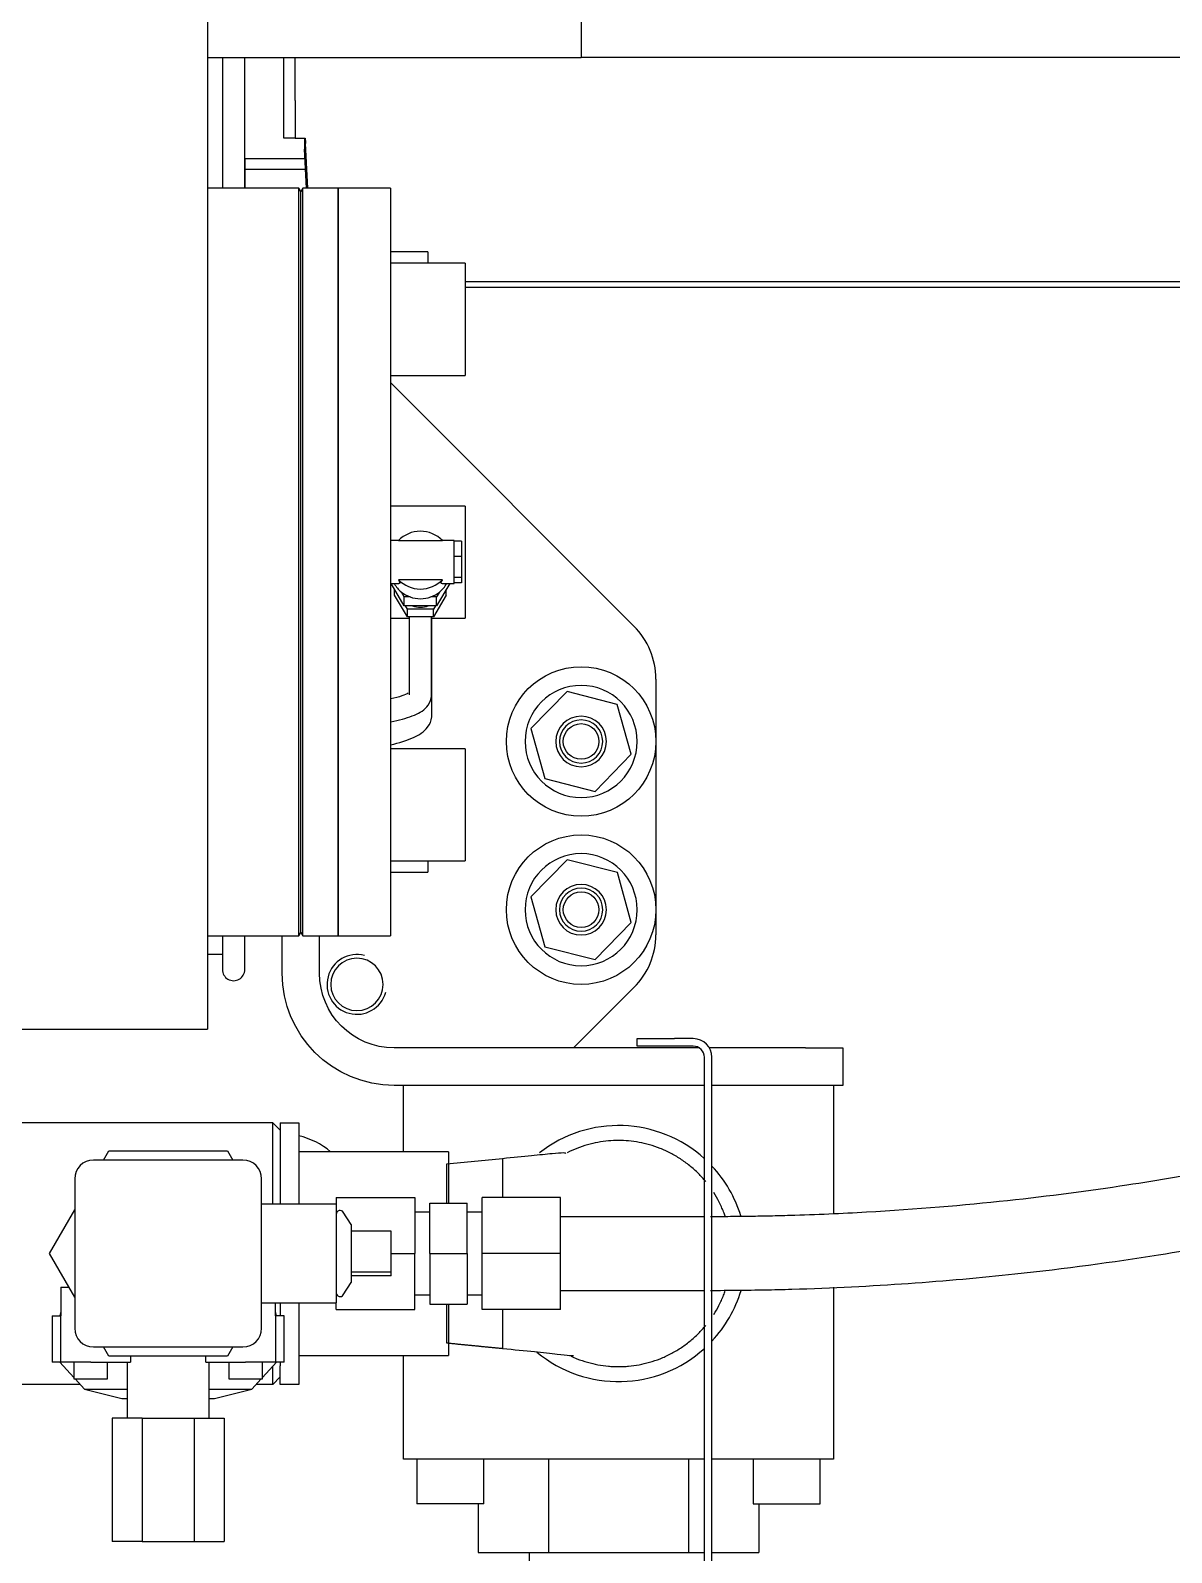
# Model space of a CAD drawing. Header units: millimetres. Extents: x 10462777 to 22643323, y 453826 to 1389191.
# Drawn here: x 11269730.4 to 11270026.1, y 583947.2 to 584341.5 of the extents above; entities that cross this region are included whole.
import ezdxf

# ---------------------------------------------------------------- set-up
doc = ezdxf.new("R2010")
doc.units = ezdxf.units.MM
doc.header["$LTSCALE"] = 200
doc.header["$MEASUREMENT"] = 0
for name, pattern in [('CENTER', [2, 1.25, -0.25, 0.25, -0.25]), ('HIDDEN_KS1', [0.26, 0.18, -0.08]), ('PHANTOM', [2.5, 1.25, -0.25, 0.25, -0.25, 0.25, -0.25])]:
    doc.linetypes.add(name, pattern=pattern)
for name, color, linetype in [('1', 1, 'CENTER'), ('11', 6, 'PHANTOM'), ('3', 3, 'HIDDEN_KS1'), ('DV1_DEFAULT', 7, 'CONTINUOUS')]:
    doc.layers.add(name, color=color, linetype=linetype)
doc.layers.add('LAYOUT', color=8, linetype='CONTINUOUS', lineweight=25)

# ---------------------------------------------------------------- blocks, each defined once
blk = doc.blocks.new('r710ic')
at = {"layer": 'DV1_DEFAULT', "color": 7, "linetype": 'Continuous', "lineweight": 0}
blk.add_arc((272041.37, 104232.63), 2050.12, 337.10565, 23.79911, dxfattribs=at)
at = {"layer": 'LAYOUT', "color": 3}
blk.add_circle((272041.37, 104232.63), 2050.12, dxfattribs=at)

msp = doc.modelspace()

# ---------------------------------------------------------------- linework, layer by layer
at = {"layer": '1', "color": 15, "linetype": 'Continuous'}
for p in [(11269776.24694, 585051.15619), (11269776.24694, 585051.15619), (11269695.23058, 584082.75545), (11269695.23058, 584082.75545)]:
    msp.add_line(p, (11269776.24694, 584082.75545), dxfattribs=at)
at = {"layer": '1', "color": 163, "linetype": 'Continuous'}
for p, q in [((11269873.08701, 584373.27567), (11269873.08701, 584334.53964)), ((11269776.24694, 584334.53964), (11269873.08701, 584334.53964)), ((11269796.0604, 584323.35751), (11269796.0604, 584334.53988)), ((11269798.9656, 584323.35751), (11269798.9656, 584334.53988)), ((11269903.78409, 584334.53964), (11269873.08701, 584334.53964)), ((11269927.99411, 584334.53964), (11269903.78409, 584334.53964)), ((11270060.28011, 584334.53964), (11269927.99411, 584334.53964)), ((11269796.0604, 584313.6735), (11269796.0604, 584323.35751)), ((11269798.9656, 584323.35751), (11269798.9656, 584313.6735)), ((11269798.9656, 584313.6735), (11269796.0604, 584313.6735)), ((11269798.9656, 584313.6735), (11269801.6176, 584313.6735)), ((11269801.94163, 584300.64526), (11269801.43224, 584310.7683)), ((11269802.23399, 584300.64541), (11269801.65152, 584312.2209)), ((11270029.44997, 584276.41336), (11269843.06828, 584276.41336)), ((11270029.23069, 584274.96076), (11269843.06872, 584274.96076))]:
    msp.add_line(p, q, dxfattribs=at)
at = {"layer": '1', "color": 252, "linetype": 'Continuous'}
for p, q in [((11269780.12054, 584334.55112), (11269780.12054, 584300.65255)), ((11269785.93095, 584300.65255), (11269785.93095, 584334.55112)), ((11269785.93095, 584308.39282), (11269785.93095, 584300.64561)), ((11269785.93095, 584305.48762), (11269785.93095, 584308.39282)), ((11269801.70184, 584305.48762), (11269785.93095, 584305.48762)), ((11269785.93416, 584308.39282), (11269801.55485, 584308.39282)), ((11269799.97276, 584300.64561), (11269776.24606, 584300.64561)), ((11269800.45696, 584299.80695), (11269799.97276, 584300.64561)), ((11269799.97276, 584106.96546), (11269799.97276, 584300.64561)), ((11269800.94116, 584300.64561), (11269800.45696, 584299.80695)), ((11269800.45696, 584107.80412), (11269800.45696, 584299.80695)), ((11269810.14097, 584300.64561), (11269800.94116, 584300.64561)), ((11269800.94116, 584106.96546), (11269800.94116, 584300.64561)), ((11269823.69858, 584300.64561), (11269810.14097, 584300.64561)), ((11269810.14097, 584300.64561), (11269810.14097, 584106.96546)), ((11269810.14097, 584203.80554), (11269810.14097, 584300.64561)), ((11269823.69858, 584300.64561), (11269823.69858, 584106.96546)), ((11269810.14097, 584106.96546), (11269810.14097, 584203.80554)), ((11269828.54058, 584189.61432), (11269828.54058, 584169.37681)), ((11269834.35098, 584169.37681), (11269834.35098, 584189.61432)), ((11269834.43217, 584164.18641), (11269834.36547, 584189.27941)), ((11269799.97276, 584106.96546), (11269800.45696, 584107.80412)), ((11269800.45696, 584107.80412), (11269800.94116, 584106.96546)), ((11269776.24606, 584106.96546), (11269799.97276, 584106.96546)), ((11269780.12054, 584106.96534), (11269780.12054, 584101.00994)), ((11269785.93095, 584101.00994), (11269785.93095, 584106.96534)), ((11269795.61496, 584097.28146), (11269795.61496, 584106.96698)), ((11269800.94116, 584106.96546), (11269810.14097, 584106.96546)), ((11269805.29896, 584097.28146), (11269805.29896, 584106.96698)), ((11269810.14097, 584106.96546), (11269823.69858, 584106.96546)), ((11269780.12054, 584102.12346), (11269776.24709, 584102.12346)), ((11269780.12054, 584101.00994), (11269780.12054, 584098.24986)), ((11269785.93095, 584098.24986), (11269785.93095, 584101.00994)), ((11269903.73781, 584077.91344), (11269824.66698, 584077.91344)), ((11269931.19106, 584077.91344), (11269906.32934, 584077.91344)), ((11269931.19106, 584077.91344), (11269940.87507, 584077.91344)), ((11269940.87507, 584077.91344), (11269940.87507, 584068.22943)), ((11269905.04273, 584068.22943), (11269824.66698, 584068.22943)), ((11269931.19106, 584068.22943), (11269906.98013, 584068.22943)), ((11269940.87507, 584068.22943), (11269931.19106, 584068.22943)), ((11269793.19059, 584058.54543), (11269642.12007, 584058.54543)), ((11269795.12739, 584056.60863), (11269793.19059, 584058.54543)), ((11269793.19059, 584053.70342), (11269793.19059, 584058.54543)), ((11269795.12739, 584058.54543), (11269799.96939, 584058.54543)), ((11269795.12739, 584058.54543), (11269795.12739, 584053.70342)), ((11269799.96939, 584058.54543), (11269799.96939, 584053.70342)), ((11269793.19059, 584037.43429), (11269793.19059, 584053.70342)), ((11269795.12739, 584053.70342), (11269795.12739, 584037.43338)), ((11269799.96939, 584053.70342), (11269799.96939, 584037.43338)), ((11269785.44338, 584048.86142), (11269746.70735, 584048.86142)), ((11269741.86535, 584044.01942), (11269741.86535, 584005.28339)), ((11269790.28538, 584005.28339), (11269790.28538, 584044.01942)), ((11269795.12739, 584011.86942), (11269795.12739, 584008.55204)), ((11269799.96939, 584011.86942), (11269799.96939, 583995.59938)), ((11269746.70735, 584000.44138), (11269785.44338, 584000.44138)), ((11269793.19059, 583990.75737), (11269793.19059, 583995.48352)), ((11269795.12739, 583996.54448), (11269795.12739, 583995.59938)), ((11269795.12739, 583990.75737), (11269795.12739, 583995.59938)), ((11269799.96939, 583995.59938), (11269799.96939, 583990.75737)), ((11269743.27594, 583990.75737), (11269692.03471, 583990.75737)), ((11269793.19059, 583990.75737), (11269788.87091, 583990.75737)), ((11269793.19059, 583990.75737), (11269795.12739, 583992.69418)), ((11269799.96939, 583990.75737), (11269795.12739, 583990.75737))]:
    msp.add_line(p, q, dxfattribs=at)
at = {"layer": '1', "color": 80, "linetype": 'Continuous'}
for p, q in [((11269823.69824, 584250.28912), (11269886.78227, 584187.20508)), ((11269892.45503, 584173.50983), (11269892.45503, 584107.24075)), ((11269871.14923, 584077.91246), (11269886.78227, 584093.5455))]:
    msp.add_line(p, q, dxfattribs=at)
at = {"layer": '1', "color": 60, "linetype": 'Continuous'}
for p, q in [((11269749.30198, 584048.86108), (11269750.69994, 584051.28242)), ((11269750.69994, 584051.28242), (11269781.45079, 584051.28242)), ((11269781.45079, 584051.28242), (11269782.84876, 584048.86108)), ((11269735.32451, 584024.6514), (11269741.86555, 584035.98082)), ((11269813.527, 584032.18379), (11269811.43151, 584035.37793)), ((11269813.527, 584032.18379), (11269813.527, 584030.42155)), ((11269823.85661, 584030.42155), (11269813.527, 584030.42155)), ((11269813.527, 584030.42155), (11269813.527, 584019.80967)), ((11269823.85661, 584019.80967), (11269823.85661, 584030.42155)), ((11269741.86555, 584013.32198), (11269735.32451, 584024.6514)), ((11269811.43151, 584013.92487), (11269813.527, 584017.11901)), ((11269823.85661, 584019.80967), (11269813.527, 584019.80967)), ((11269813.527, 584019.80967), (11269813.527, 584017.11901)), ((11269823.85661, 584018.88125), (11269813.527, 584018.88125)), ((11269823.85661, 584018.88125), (11269823.85661, 584019.80967)), ((11269738.27868, 584015.91158), (11269738.27868, 584008.55174)), ((11269738.27868, 584015.91158), (11269740.37032, 584015.91158)), ((11269738.27872, 584009.43814), (11269737.99174, 584008.55174)), ((11269794.15899, 584008.55174), (11269793.87202, 584009.43814)), ((11269793.87205, 584008.55174), (11269793.87205, 584011.86861)), ((11269736.05494, 584008.55174), (11269736.05494, 583996.54357)), ((11269736.05494, 584008.55174), (11269738.27868, 584008.55174)), ((11269738.27868, 583996.54357), (11269738.27868, 584008.55174)), ((11269793.87205, 584008.55174), (11269793.87205, 583996.54357)), ((11269796.09579, 584008.55174), (11269793.87205, 584008.55174)), ((11269796.09579, 583996.54357), (11269796.09579, 584008.55174)), ((11269750.69994, 583998.02038), (11269749.30198, 584000.44172)), ((11269781.45079, 583998.02038), (11269750.69994, 583998.02038)), ((11269756.35511, 583998.02036), (11269756.35511, 583996.54357)), ((11269775.79562, 583996.54357), (11269775.79562, 583998.02036)), ((11269782.84876, 584000.44172), (11269781.45079, 583998.02038)), ((11269738.27868, 583996.54357), (11269736.05494, 583996.54357)), ((11269737.99174, 583996.54357), (11269741.66806, 583992.51973)), ((11269746.02588, 583996.54357), (11269738.27868, 583996.54357)), ((11269741.66808, 583996.54357), (11269741.66808, 583992.18577)), ((11269746.02588, 583996.54357), (11269756.35511, 583996.54357)), ((11269750.38369, 583992.18577), (11269750.38369, 583996.54357)), ((11269755.42296, 583996.54357), (11269755.42296, 583982.04177)), ((11269775.79562, 583996.54357), (11269786.12485, 583996.54357)), ((11269776.72777, 583982.04177), (11269776.72777, 583996.54357)), ((11269781.76704, 583996.54357), (11269781.76704, 583992.18577)), ((11269793.87205, 583996.54357), (11269786.12485, 583996.54357)), ((11269790.48265, 583992.18577), (11269790.48265, 583996.54357)), ((11269790.48267, 583992.51973), (11269794.15899, 583996.54357)), ((11269796.09579, 583996.54357), (11269793.87205, 583996.54357)), ((11269741.66808, 583992.18577), (11269746.02588, 583992.18577)), ((11269741.97315, 583992.1858), (11269744.39997, 583989.52958)), ((11269744.39997, 583989.52958), (11269754.0672, 583987.10858)), ((11269744.39997, 583989.52958), (11269755.4215, 583989.52958)), ((11269746.02588, 583992.18577), (11269750.38369, 583992.18577)), ((11269776.72923, 583989.52958), (11269787.75076, 583989.52958)), ((11269778.08353, 583987.10858), (11269787.75076, 583989.52958)), ((11269781.76704, 583992.18577), (11269786.12485, 583992.18577)), ((11269786.12485, 583992.18577), (11269790.48265, 583992.18577)), ((11269787.75076, 583989.52958), (11269790.17758, 583992.1858)), ((11269754.0672, 583987.10858), (11269755.42296, 583987.10858)), ((11269776.72777, 583987.10858), (11269778.08353, 583987.10858)), ((11269759.29656, 583982.04177), (11269751.54935, 583982.04177)), ((11269751.54935, 583982.04177), (11269751.54935, 583950.08454)), ((11269759.29656, 583982.04177), (11269772.85417, 583982.04177)), ((11269759.29656, 583982.04177), (11269759.29656, 583950.08454)), ((11269772.85417, 583982.04177), (11269780.60138, 583982.04177)), ((11269772.85417, 583982.04177), (11269772.85417, 583950.08454)), ((11269780.60138, 583982.04177), (11269780.60138, 583950.08454)), ((11269759.29656, 583950.08454), (11269751.54935, 583950.08454)), ((11269759.29656, 583950.08454), (11269772.85417, 583950.08454)), ((11269772.85417, 583950.08454), (11269780.60138, 583950.08454))]:
    msp.add_line(p, q, dxfattribs=at)
at = {"layer": '1', "color": 80, "linetype": 'Continuous', "extrusion": (0, 0, -1)}
msp.add_circle((-11269814.98297, 584094.37625), 6.77881, dxfattribs=at)
at = {"layer": '1', "color": 80, "linetype": 'Continuous'}
for centre, radius, start, end in [((11269873.08701, 584173.50983), 19.36801, 0, 45), ((11269873.08701, 584107.24075), 19.36801, 315, 0), ((11269814.98297, 584094.37625), 7.74721, 75, 345)]:
    msp.add_arc(centre, radius, start, end, dxfattribs=at)
at = {"layer": '1', "color": 252, "linetype": 'Continuous'}
for centre, radius, start, end in [((11269783.02575, 584098.24986), 2.9052, 179.9999611, 0), ((11269746.70735, 584044.01942), 4.842, 90, 180), ((11269785.44338, 584044.01942), 4.842, 0, 90), ((11269746.70735, 584005.28339), 4.842, 180, 270), ((11269785.44338, 584005.28339), 4.842, 270, 0)]:
    msp.add_arc(centre, radius, start, end, dxfattribs=at)
at = {"layer": '1', "color": 252, "linetype": 'Continuous', "extrusion": (0, 0, -1)}
for radius in [29.05202, 19.36801]:
    msp.add_arc((-11269824.66698, 584097.28146), radius, 270, 0, dxfattribs=at)
at = {"layer": '1', "color": 60, "linetype": 'Continuous'}
for centre, start, end in [((11269810.6218, 584034.84672), 33.2666719, 180), ((11269810.6218, 584014.45608), 180, 326.7333281)]:
    msp.add_arc(centre, 0.9684, start, end, dxfattribs=at)
at = {"layer": '1', "color": 163, "linetype": 'Continuous'}
for major_axis in [(0, -5.8104), (0, -2.9052)]:
    msp.add_ellipse((11269801.8708, 584313.6735), major_axis=major_axis, ratio=0.087155743, start_param=4.71238898, end_param=5.235987756, dxfattribs=at)
for points, knots in [([(11270421.89038, 584448.76733), (11270421.68982, 584446.9023), (11270420.77225, 584438.71182), (11270418.35263, 584420.38265), (11270413.80825, 584394.4591), (11270407.02271, 584365.44397), (11270399.23258, 584338.99558), (11270390.59471, 584314.90775), (11270381.869, 584294.14697), (11270372.79304, 584275.21485), (11270362.65603, 584256.48469), (11270350.48405, 584236.67529), (11270335.90353, 584215.93392), (11270319.52202, 584195.69358), (11270302.61777, 584177.471), (11270286.49744, 584162.07181), (11270271.23606, 584148.94328), (11270250.39496, 584132.64827), (11270222.59907, 584113.97888), (11270187.83165, 584094.85624), (11270151.67786, 584078.6765), (11270118.97902, 584066.85501), (11270089.88627, 584058.15187), (11270064.70149, 584051.77546), (11270039.81436, 584046.53601), (11270013.23621, 584041.97659), (11269983.53322, 584038.07242), (11269954.17814, 584035.57007), (11269932.39122, 584034.61496), (11269922.09574, 584034.35292), (11269916.95722, 584034.25889), (11269911.77731, 584034.20165), (11269908.31217, 584034.18908), (11269906.57391, 584034.18907)], [0, 0, 0, 0, 0.010280068, 0.044900801, 0.098065514, 0.141827893, 0.182320991, 0.21501298, 0.24160308, 0.263897855, 0.286657738, 0.31086865, 0.336902818, 0.365375076, 0.393466349, 0.419757259, 0.444066905, 0.468404943, 0.523038084, 0.583930921, 0.646516899, 0.709189654, 0.75082426, 0.79176861, 0.831648675, 0.867619308, 0.910507701, 0.955980892, 0.978254013, 0.983726552, 0.989165806, 0.994583996, 1, 1, 1, 1]), ([(11269906.57392, 584015.11373), (11269908.94504, 584015.11417), (11269913.66844, 584015.13763), (11269920.72397, 584015.24256), (11269936.03331, 584015.61717), (11269958.53904, 584016.78053), (11269990.27323, 584019.64447), (11270020.65421, 584023.75914), (11270049.4739, 584028.98545), (11270074.19128, 584034.44373), (11270097.62143, 584040.53273), (11270126.18226, 584049.15439), (11270159.49684, 584061.23038), (11270197.31752, 584078.23243), (11270233.69077, 584098.36158), (11270267.72859, 584121.38442), (11270295.10768, 584143.84322), (11270316.99313, 584164.87188), (11270334.47778, 584183.81526), (11270351.36705, 584204.74896), (11270366.41708, 584226.17454), (11270379.06378, 584246.73706), (11270389.64949, 584266.26538), (11270399.13542, 584286.01863), (11270408.25886, 584307.68636), (11270417.28835, 584332.82635), (11270424.92572, 584358.7256), (11270431.28731, 584385.28915), (11270436.43847, 584412.42862), (11270439.41016, 584433.67389), (11270440.77973, 584446.02598), (11270441.06897, 584448.79445)], [0, 0, 0, 0, 0.007184547, 0.014382485, 0.021626882, 0.054899365, 0.088623759, 0.138775885, 0.178688356, 0.214353256, 0.251070571, 0.288401488, 0.351030592, 0.413623831, 0.474526556, 0.528904118, 0.577447106, 0.603796672, 0.631955252, 0.660476849, 0.686692612, 0.711157633, 0.734213075, 0.75668597, 0.783284102, 0.815883993, 0.856125902, 0.892377721, 0.935053273, 0.985324351, 1, 1, 1, 1]), ([(11269905.04369, 584034.18907), (11269902.31916, 584034.18907), (11269896.3599, 584034.18907), (11269883.93115, 584034.18907), (11269874.22693, 584034.18907), (11269867.75744, 584034.18907)], [0, 0, 0, 0, 0.219211636, 0.479474424, 1, 1, 1, 1]), ([(11269867.75744, 584015.11373), (11269874.22693, 584015.11373), (11269883.93115, 584015.11373), (11269896.3599, 584015.11373), (11269902.31917, 584015.11373), (11269905.0437, 584015.11373)], [0, 0, 0, 0, 0.520525441, 0.780788161, 1, 1, 1, 1])]:
    msp.add_open_spline(points, degree=3, knots=knots, dxfattribs=at)
at = {"layer": '1', "color": 252, "linetype": 'Continuous'}
for points, knots in [([(11269823.74564, 584162.41998), (11269825.89012, 584162.81502), (11269829.57455, 584163.82157), (11269832.80062, 584165.53249), (11269834.24043, 584167.90367), (11269834.34536, 584169.09298), (11269834.35098, 584169.37681)], [0, 0, 0, 0, 0.372996081, 0.732496767, 0.938624105, 1, 1, 1, 1]), ([(11269828.29368, 584169.83939), (11269827.94287, 584169.62048), (11269826.70737, 584169.08401), (11269824.86984, 584168.58117), (11269823.77839, 584168.34775)], [0, 0, 0, 0, 0.478016581, 1, 1, 1, 1]), ([(11269823.71683, 584156.48034), (11269825.98979, 584156.95592), (11269829.77056, 584158.14526), (11269833.16842, 584160.33422), (11269834.37833, 584162.84619), (11269834.43139, 584164.01838), (11269834.43217, 584164.18641)], [0, 0, 0, 0, 0.3860109, 0.736395141, 0.962889353, 1, 1, 1, 1])]:
    msp.add_open_spline(points, degree=3, knots=knots, dxfattribs=at)
at = {"layer": '11', "color": 60, "linetype": 'Continuous'}
for p, q in [((11269833.38258, 584284.1828), (11269823.69858, 584284.1828)), ((11269843.06659, 584281.23102), (11269823.69858, 584281.23102)), ((11269833.38258, 584284.1828), (11269833.38258, 584281.23076)), ((11269843.06659, 584281.23102), (11269843.06659, 584252.179)), ((11269823.69858, 584252.179), (11269843.06659, 584252.179)), ((11269843.06659, 584218.33155), (11269823.69858, 584218.33155)), ((11269843.06659, 584218.33155), (11269843.06659, 584189.27953)), ((11269825.76656, 584209.3966), (11269823.69858, 584209.3966)), ((11269825.74399, 584209.37299), (11269837.14757, 584209.37299)), ((11269840.16139, 584209.3966), (11269837.12499, 584209.3966)), ((11269840.16139, 584209.3966), (11269840.16139, 584209.20609)), ((11269842.09819, 584209.20609), (11269840.16139, 584209.20609)), ((11269840.16139, 584205.25261), (11269840.16139, 584209.20609)), ((11269842.09819, 584209.20609), (11269842.09819, 584205.25261)), ((11269842.09819, 584205.25261), (11269840.16139, 584205.25261)), ((11269840.16139, 584199.85206), (11269840.16139, 584205.25261)), ((11269842.09819, 584205.25261), (11269842.09819, 584199.85206)), ((11269837.14757, 584199.24065), (11269825.74399, 584199.24065)), ((11269842.09819, 584199.85206), (11269840.16139, 584199.85206)), ((11269840.16139, 584198.21447), (11269840.16139, 584199.85206)), ((11269842.09819, 584198.40498), (11269840.16139, 584198.40498)), ((11269842.09819, 584199.85206), (11269842.09819, 584198.40498)), ((11269823.69858, 584198.21447), (11269825.878, 584198.21447)), ((11269827.25248, 584192.47235), (11269823.82034, 584198.21445)), ((11269824.73651, 584195.22699), (11269824.73651, 584196.68164)), ((11269828.09114, 584189.61457), (11269824.73651, 584195.22699)), ((11269827.25248, 584194.78489), (11269826.50379, 584196.03748)), ((11269827.25248, 584192.47235), (11269827.25248, 584194.78489)), ((11269828.74987, 584194.78489), (11269827.25248, 584194.78489)), ((11269835.63908, 584194.78489), (11269834.1417, 584194.78489)), ((11269838.15506, 584195.22699), (11269834.80042, 584189.61457)), ((11269839.07123, 584198.21445), (11269835.63908, 584192.47235)), ((11269836.38777, 584196.03748), (11269835.63908, 584194.78489)), ((11269835.63908, 584192.47235), (11269835.63908, 584194.78489)), ((11269837.03764, 584198.21447), (11269840.16139, 584198.21447)), ((11269838.15506, 584195.22699), (11269838.15506, 584196.68164)), ((11269835.63908, 584192.47235), (11269827.25248, 584192.47235)), ((11269828.09114, 584191.61969), (11269827.58145, 584192.47243)), ((11269828.09114, 584189.61457), (11269828.09114, 584191.61969)), ((11269834.80042, 584191.61969), (11269828.09114, 584191.61969)), ((11269835.31012, 584192.47243), (11269834.80042, 584191.61969)), ((11269834.80042, 584189.61457), (11269834.80042, 584191.61969)), ((11269823.69858, 584189.27953), (11269828.54088, 584189.27953)), ((11269834.80042, 584189.61457), (11269828.09114, 584189.61457)), ((11269834.35098, 584189.27953), (11269843.06659, 584189.27953)), ((11269869.46585, 584170.24301), (11269860.08677, 584160.64663)), ((11269882.46609, 584166.91868), (11269869.46585, 584170.24301)), ((11269886.08726, 584153.99797), (11269882.46609, 584166.91868)), ((11269860.08677, 584160.64663), (11269863.70794, 584147.72592)), ((11269843.06659, 584155.43208), (11269823.69858, 584155.43208)), ((11269843.06659, 584155.43208), (11269843.06659, 584126.38005)), ((11269876.70818, 584144.40159), (11269886.08726, 584153.99797)), ((11269863.70794, 584147.72592), (11269876.70818, 584144.40159)), ((11269823.69858, 584126.38005), (11269843.06659, 584126.38005)), ((11269823.69858, 584123.42828), (11269833.38258, 584123.42828)), ((11269833.38258, 584126.38054), (11269833.38258, 584123.42828)), ((11269869.47037, 584126.66624), (11269860.08793, 584117.07315)), ((11269882.46945, 584123.33737), (11269869.47037, 584126.66624)), ((11269886.0861, 584110.41539), (11269882.46945, 584123.33737)), ((11269860.08793, 584117.07315), (11269863.70458, 584104.15117)), ((11269876.70366, 584100.82229), (11269886.0861, 584110.41539)), ((11269863.70458, 584104.15117), (11269876.70366, 584100.82229)), ((11269827.08798, 584051.04028), (11269827.08798, 584068.22943)), ((11269938.45406, 584068.22943), (11269938.45406, 584034.97075)), ((11269838.70542, 584051.04032), (11269799.96963, 584051.04032)), ((11269838.70542, 584051.04032), (11269838.70542, 584050.91988)), ((11269838.70542, 584050.91988), (11269838.70542, 584037.72477)), ((11269809.6534, 584037.43429), (11269790.28541, 584037.43429)), ((11269809.6534, 584039.17741), (11269809.6534, 584037.43429)), ((11269809.6534, 584039.17741), (11269829.98981, 584039.17741)), ((11269809.6534, 584037.43429), (11269809.6534, 584011.86851)), ((11269829.98981, 584039.17741), (11269829.98981, 584024.6514)), ((11269833.86342, 584024.6514), (11269833.86342, 584037.72481)), ((11269833.86342, 584037.72481), (11269843.54743, 584037.72481)), ((11269843.54743, 584024.6514), (11269843.54743, 584037.72481)), ((11269867.75744, 584039.17741), (11269847.42103, 584039.17741)), ((11269847.42103, 584024.6514), (11269847.42103, 584039.17741)), ((11269867.75744, 584024.6514), (11269867.75744, 584039.17741)), ((11269833.86342, 584035.38113), (11269829.98975, 584035.38113)), ((11269847.42109, 584035.38113), (11269843.54743, 584035.38113)), ((11269823.85648, 584024.6514), (11269829.98981, 584024.6514)), ((11269829.98981, 584010.12539), (11269829.98981, 584024.6514)), ((11269833.86342, 584024.6514), (11269833.86342, 584011.57799)), ((11269833.86342, 584024.6514), (11269843.54743, 584024.6514)), ((11269843.54743, 584024.6514), (11269843.54743, 584011.57799)), ((11269867.75744, 584024.6514), (11269847.42103, 584024.6514)), ((11269847.42103, 584010.12539), (11269847.42103, 584024.6514)), ((11269867.75744, 584010.12539), (11269867.75744, 584024.6514)), ((11269829.98975, 584013.92167), (11269833.86342, 584013.92167)), ((11269843.54743, 584013.92167), (11269847.42109, 584013.92167)), ((11269938.45406, 584015.95681), (11269938.45406, 583971.38936)), ((11269790.28541, 584011.86851), (11269809.6534, 584011.86851)), ((11269809.6534, 584010.12539), (11269809.6534, 584011.86874)), ((11269809.6534, 584010.12539), (11269829.98981, 584010.12539)), ((11269833.86342, 584011.57799), (11269843.54743, 584011.57799)), ((11269838.70542, 584011.57553), (11269838.70542, 583998.26248)), ((11269867.75744, 584010.12539), (11269847.42103, 584010.12539)), ((11269799.96963, 583998.26248), (11269838.70542, 583998.26248)), ((11269827.08798, 583971.38936), (11269827.08798, 583998.26227)), ((11269905.04424, 583971.38936), (11269827.08798, 583971.38936)), ((11269830.47738, 583971.38936), (11269830.47738, 583959.76855)), ((11269847.9086, 583959.76855), (11269847.9086, 583971.38936)), ((11269864.60006, 583971.38921), (11269864.60006, 583947.17934)), ((11269900.94198, 583971.38921), (11269900.94198, 583947.17934)), ((11269938.45406, 583971.38936), (11269906.98097, 583971.38936)), ((11269917.63345, 583971.38936), (11269917.63345, 583959.76855)), ((11269935.06466, 583959.76855), (11269935.06466, 583971.38936)), ((11269839.19299, 583959.76855), (11269830.47738, 583959.76855)), ((11269847.9086, 583959.76855), (11269839.19299, 583959.76855)), ((11269846.4291, 583959.76885), (11269846.4291, 583947.17934)), ((11269917.63345, 583959.76855), (11269926.34906, 583959.76855)), ((11269919.11294, 583959.76885), (11269919.11294, 583947.17934)), ((11269926.34906, 583959.76855), (11269935.06466, 583959.76855)), ((11269846.4291, 583947.17934), (11269864.60006, 583947.17934)), ((11269859.62479, 583947.17934), (11269859.62479, 583922.04788)), ((11269864.60006, 583947.17934), (11269900.94198, 583947.17934)), ((11269900.94198, 583947.17934), (11269905.04436, 583947.17934)), ((11269906.98127, 583947.17934), (11269919.11294, 583947.17934))]:
    msp.add_line(p, q, dxfattribs=at)
for centre, radius in [((11269873.08701, 584157.3223), 19.36801), ((11269873.08701, 584157.3223), 4.6223), ((11269873.08701, 584113.74427), 19.36801), ((11269873.08701, 584113.74427), 4.6223)]:
    msp.add_circle(centre, radius, dxfattribs=at)
at = {"layer": '11', "color": 60, "linetype": 'Continuous', "extrusion": (0, 0, -1)}
for centre, radius in [((-11269873.08701, 584157.3223), 14.52601), ((-11269873.08701, 584157.3223), 6.5591), ((-11269873.08701, 584157.3223), 5.5907), ((-11269873.08701, 584113.74427), 14.52601), ((-11269873.08701, 584113.74427), 6.5591), ((-11269873.08701, 584113.74427), 5.5907)]:
    msp.add_circle(centre, radius, dxfattribs=at)
at = {"layer": '11', "color": 60, "linetype": 'Continuous'}
for centre, radius, start, end in [((11269882.77102, 584024.6514), 33.16773, 47.8181321, 128.1150137), ((11269795.61496, 584036.27221), 19.36801, 49.6837813, 77.0100293), ((11269882.77102, 584024.6514), 33.16773, 17.0606201, 43.1212499), ((11269882.77102, 584024.6514), 33.16773, 316.8787446, 343.2093756), ((11269882.77102, 584024.6514), 33.16773, 230.4225082, 312.1818792)]:
    msp.add_arc(centre, radius, start, end, dxfattribs=at)
for centre, major_axis, start_param, end_param in [((11269831.44578, 584204.30682), (7.74721, 0), 0.74368312, 2.397909533), ((11269831.44578, 584204.30682), (7.74721, 0), 3.885275774, 5.539502187), ((11269831.44578, 584201.80041), (7.74721, 0), 3.641333582, 4.020612631), ((11269831.44578, 584201.80041), (7.74721, 0), 4.020612631, 4.356967779), ((11269831.44578, 584201.80041), (7.74721, 0), 4.356967779, 5.067810182), ((11269831.44578, 584201.80041), (7.74721, 0), 5.067810182, 5.40416533), ((11269831.44578, 584201.80041), (7.74721, 0), 5.40416533, 5.783444378), ((11269831.44578, 584197.23211), (5.3262, 0), 4.32312514, 5.101748824)]:
    msp.add_ellipse(centre, major_axis=major_axis, ratio=0.965925826, start_param=start_param, end_param=end_param, dxfattribs=at)
for points, knots in [([(11269825.74399, 584199.24065), (11269825.8865, 584198.98242), (11269825.99578, 584198.7651), (11269826.07477, 584198.5101), (11269826.0863, 584198.43835), (11269826.0781, 584198.32458), (11269826.05867, 584198.2829), (11269825.99315, 584198.22778), (11269825.94714, 584198.21428), (11269825.88999, 584198.21448)], [0, 0, 0, 0, 0.400160744, 0.400160744, 0.600241117, 0.600241117, 0.800321489, 0.800321489, 1, 1, 1, 1]), ([(11269837.00276, 584198.2143), (11269836.94514, 584198.21389), (11269836.89815, 584198.22752), (11269836.8317, 584198.28439), (11269836.81254, 584198.32753), (11269836.80568, 584198.44303), (11269836.81793, 584198.51452), (11269836.87015, 584198.68156), (11269836.91008, 584198.77731), (11269837.01333, 584198.99262), (11269837.07695, 584199.11268), (11269837.14757, 584199.24065)], [0, 0, 0, 0, 0.201517405, 0.201517405, 0.401138054, 0.401138054, 0.600758703, 0.600758703, 0.800379351, 0.800379351, 1, 1, 1, 1]), ([(11269882.77102, 584053.94552), (11269881.90794, 584053.94552), (11269881.02896, 584053.90734), (11269879.24867, 584053.74671), (11269877.44603, 584053.50183), (11269874.70935, 584052.86233), (11269872.02782, 584051.95363), (11269870.28812, 584051.16923), (11269869.45598, 584050.7446)], [0, 0, 0, 0, 0.202142747, 0.202142747, 0.404285494, 0.606428241, 0.808570987, 1, 1, 1, 1]), ([(11269905.36603, 584043.29573), (11269904.77336, 584044.01396), (11269903.4643, 584045.45479), (11269901.26585, 584047.43623), (11269898.82469, 584049.21638), (11269896.2417, 584050.72093), (11269893.56245, 584051.93728), (11269890.83269, 584052.86233), (11269888.09602, 584053.50183), (11269886.29338, 584053.74671), (11269884.51308, 584053.90734), (11269883.63411, 584053.94552), (11269882.77102, 584053.94552)], [0, 0, 0, 0, 0.103440694, 0.215510607, 0.32758052, 0.439650434, 0.551720347, 0.66379026, 0.775860173, 0.887930087, 0.887930087, 1, 1, 1, 1]), ([(11269869.13927, 584050.56495), (11269869.12753, 584050.59833), (11269869.02678, 584050.68122), (11269868.2778, 584050.75241), (11269865.59091, 584050.51904), (11269860.05656, 584049.96371), (11269855.46467, 584049.50545), (11269852.7506, 584049.23107)], [0, 0, 0, 0, 0.046888883, 0.146826849, 0.382305879, 0.66963795, 1, 1, 1, 1]), ([(11269852.7506, 584049.23112), (11269852.7506, 584049.23103), (11269852.7506, 584049.19904), (11269852.7506, 584049.06426), (11269852.7506, 584048.85879), (11269852.7506, 584048.32221), (11269852.7506, 584047.54603), (11269852.7506, 584046.52543), (11269852.7506, 584045.26302), (11269852.7506, 584043.76936), (11269852.7506, 584042.063), (11269852.7506, 584040.5156), (11269852.7506, 584039.54479), (11269852.7506, 584039.23786)], [0, 0, 0, 0, 0.105797738, 0.105797738, 0.211595476, 0.317393214, 0.423190952, 0.52898869, 0.634786428, 0.740584166, 0.846381904, 0.952179642, 1, 1, 1, 1]), ([(11269838.22459, 584047.79768), (11269838.22459, 584047.79758), (11269838.22459, 584047.76746), (11269838.22459, 584047.64055), (11269838.22459, 584047.44706), (11269838.22459, 584046.94177), (11269838.22459, 584046.21086), (11269838.22459, 584045.24978), (11269838.22459, 584044.06098), (11269838.22459, 584042.65443), (11269838.22459, 584041.04759), (11269838.22459, 584039.3955), (11269838.22459, 584038.26059), (11269838.22459, 584037.75114)], [0, 0, 0, 0, 0.102249477, 0.102249477, 0.204498955, 0.306748432, 0.408997909, 0.511247387, 0.613496864, 0.715746341, 0.817995818, 0.920245296, 1, 1, 1, 1]), ([(11269910.43243, 584034.2946), (11269910.29959, 584034.67567), (11269909.82174, 584035.96082), (11269908.88069, 584038.03366), (11269907.93635, 584039.67344), (11269907.45131, 584040.43205)], [0, 0, 0, 0, 0.180956597, 0.611805106, 1, 1, 1, 1]), ([(11269907.4497, 584008.86823), (11269907.93536, 584009.62764), (11269908.88029, 584011.26825), (11269909.8258, 584013.35091), (11269910.30631, 584014.64523), (11269910.4419, 584015.03541)], [0, 0, 0, 0, 0.386792495, 0.815609207, 1, 1, 1, 1]), ([(11269838.22459, 584011.5497), (11269838.22459, 584011.04094), (11269838.22459, 584009.90671), (11269838.22459, 584008.25521), (11269838.22459, 584006.64837), (11269838.22459, 584005.24182), (11269838.22459, 584004.05302), (11269838.22459, 584003.09195), (11269838.22459, 584002.36104), (11269838.22459, 584001.85575), (11269838.22459, 584001.61388), (11269838.22459, 584001.52064), (11269838.22459, 584001.50542), (11269838.22459, 584001.50518)], [0, 0, 0, 0, 0.079727623, 0.18207362, 0.284419617, 0.386765613, 0.48911161, 0.591457607, 0.693803603, 0.7961496, 0.898495597, 0.949668595, 1, 1, 1, 1]), ([(11269852.7506, 584010.06291), (11269852.7506, 584009.75668), (11269852.7506, 584008.78657), (11269852.7506, 584007.2398), (11269852.7506, 584005.53344), (11269852.7506, 584004.03978), (11269852.7506, 584002.77737), (11269852.7506, 584001.75677), (11269852.7506, 584000.9806), (11269852.7506, 584000.44401), (11269852.7506, 584000.18717), (11269852.7506, 584000.08791), (11269852.7506, 584000.07183), (11269852.7506, 584000.07173)], [0, 0, 0, 0, 0.047736206, 0.153581423, 0.259426641, 0.365271859, 0.471117076, 0.576962294, 0.682807512, 0.788652729, 0.894497947, 0.947420556, 1, 1, 1, 1]), ([(11269870.48542, 583998.05801), (11269870.98277, 583997.82825), (11269872.38087, 583997.22954), (11269874.70935, 583996.44047), (11269877.44603, 583995.80097), (11269879.69933, 583995.49487), (11269881.46845, 583995.37637), (11269882.77102, 583995.34773), (11269884.0736, 583995.37637), (11269885.84272, 583995.49487), (11269888.09602, 583995.80097), (11269890.83269, 583996.44047), (11269893.56245, 583997.36552), (11269896.2417, 583998.58187), (11269898.82469, 584000.08642), (11269901.26585, 584001.86657), (11269903.46355, 584003.84733), (11269904.772, 584005.28734), (11269905.3641, 584006.00473)], [0, 0, 0, 0, 0.041465708, 0.115644189, 0.189822671, 0.264001152, 0.301090393, 0.338179634, 0.375268875, 0.412358115, 0.486536597, 0.560715078, 0.63489356, 0.709072041, 0.783250523, 0.857429004, 0.931607486, 1, 1, 1, 1]), ([(11269852.7506, 584000.07173), (11269855.7493, 583999.77481), (11269860.79219, 583999.26423), (11269866.79422, 583998.62746), (11269870.13143, 583998.24229), (11269871.06598, 583998.17629), (11269871.11641, 583998.24021), (11269871.11807, 583998.24484)], [0, 0, 0, 0, 0.326968086, 0.605963386, 0.825988179, 0.988613291, 1, 1, 1, 1])]:
    msp.add_open_spline(points, degree=3, knots=knots, dxfattribs=at)
at = {"layer": '11', "color": 60, "linetype": 'Continuous', "start_tangent": (-14.526011143, -1.433443894), "end_tangent": (-14.526011143, -1.433443894)}
msp.add_spline([(11269852.7506, 584049.23107), (11269838.22459, 584047.79763)], degree=3, dxfattribs=at)
at = {"layer": '11', "color": 60, "linetype": 'Continuous'}
msp.add_open_spline([(11269838.22459, 584001.50517), (11269845.48759, 584000.78845), (11269852.7506, 584000.07173)], degree=2, dxfattribs=at)
at = {"layer": '3', "color": 252, "linetype": 'Continuous'}
for p, q in [((11269887.61303, 584078.39377), (11269887.61303, 584080.33057)), ((11269887.61303, 584080.33057), (11269897.29703, 584080.33057)), ((11269902.13904, 584080.33057), (11269897.29703, 584080.33057)), ((11269897.29703, 584078.39377), (11269887.61303, 584078.39377)), ((11269902.13904, 584078.39377), (11269897.29703, 584078.39377)), ((11269905.04424, 583746.23231), (11269905.04424, 584075.48857)), ((11269906.98104, 583746.23231), (11269906.98104, 584075.48857))]:
    msp.add_line(p, q, dxfattribs=at)
for radius in [4.842, 2.9052]:
    msp.add_arc((11269902.13904, 584075.48857), radius, 0, 90, dxfattribs=at)

# ---------------------------------------------------------------- block references
at = {"layer": 'LAYOUT', "color": 2, "rotation": 270}
msp.add_blockref('r710ic', (11164900.28186, 858351.4113, 0), dxfattribs=at)

doc.saveas('drawing.dxf')
